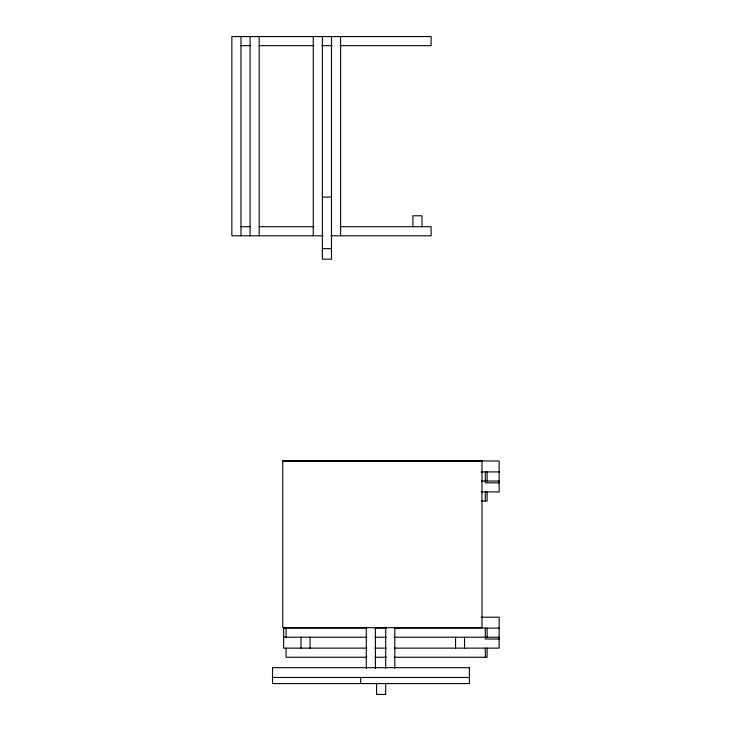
<?xml version="1.0" encoding="UTF-8"?>
<svg xmlns="http://www.w3.org/2000/svg" width="731" height="731" viewBox="0 0 731 731"><rect width="100%" height="100%" fill="white"/><g stroke="black" fill="none" stroke-linecap="round" stroke-linejoin="round"><path stroke-width="1.1" d="M240.974 45.66L250.075 45.66M259.185 45.66L313.837 45.66M321.814 45.66L332.057 45.66M340.025 45.66L431.116 45.66L431.116 36.55L231.864 36.55L231.864 235.811L322.947 235.811M322.38 197.059L331.49 197.059M240.974 226.701L250.075 226.701M259.185 226.701L313.837 226.701M340.025 226.701L431.116 226.701L431.116 235.811L330.924 235.811M322.38 248.631L331.49 248.631M481.245 461.014L499.136 461.014L499.136 491.936L481.281 491.936M282.733 461.27L481.994 461.27M481.281 471.924L499.136 471.924M481.281 481.025L499.136 481.025M499.136 482.825L485.338 482.825L485.32 471.924M481.418 501.046L487.111 501.046L487.111 491.936M481.245 617.211L499.136 617.211L499.136 648.132L394.237 648.132M283.628 628.112L285.803 628.112M366.907 628.112L286.068 628.112L286.068 637.222M374.875 628.112L386.26 628.112M394.237 628.112L499.136 628.112M283.628 637.222L366.907 637.222M374.875 637.222L386.26 637.222M394.237 637.222L499.136 637.222M499.136 639.022L485.338 639.022L485.32 628.112M366.907 648.132L283.628 648.132L283.628 627.408M374.875 648.132L386.26 648.132M366.907 657.242L286.068 657.242L286.068 648.132M374.875 657.242L386.26 657.242M394.237 657.242L487.111 657.242L487.111 648.132M272.526 677.473L469.412 677.473M487.111 471.924L487.111 481.025M487.111 628.112L487.111 637.222M485.32 491.936L485.32 501.046M485.32 648.132L485.32 657.242M464.541 637.222L464.541 648.132M455.568 637.222L455.568 648.132M422.006 226.701L422.006 215.791L412.905 215.791L412.905 226.701M394.804 627.161L394.804 668.253M385.694 627.161L385.694 668.253M385.694 683.284L385.694 694.45L376.584 694.45L376.584 683.284M375.414 627.216L375.414 668.317M366.304 627.216L366.304 668.317M360.675 677.473L360.675 683.576M340.6 36.55L340.6 235.811M331.49 36.55L331.49 259.167L322.38 259.167L322.38 36.55M313.27 36.55L313.27 235.811M310.072 637.222L310.072 648.132M300.998 637.222L300.998 648.132M259.185 36.55L259.185 235.811M250.075 36.55L250.075 235.811M240.965 36.55L240.965 235.811M481.994 460.694L282.733 460.694L282.733 627.646L481.994 627.646L481.994 460.694M469.412 667.677L272.526 667.677L272.526 683.576L469.412 683.576L469.412 667.677"/></g></svg>
